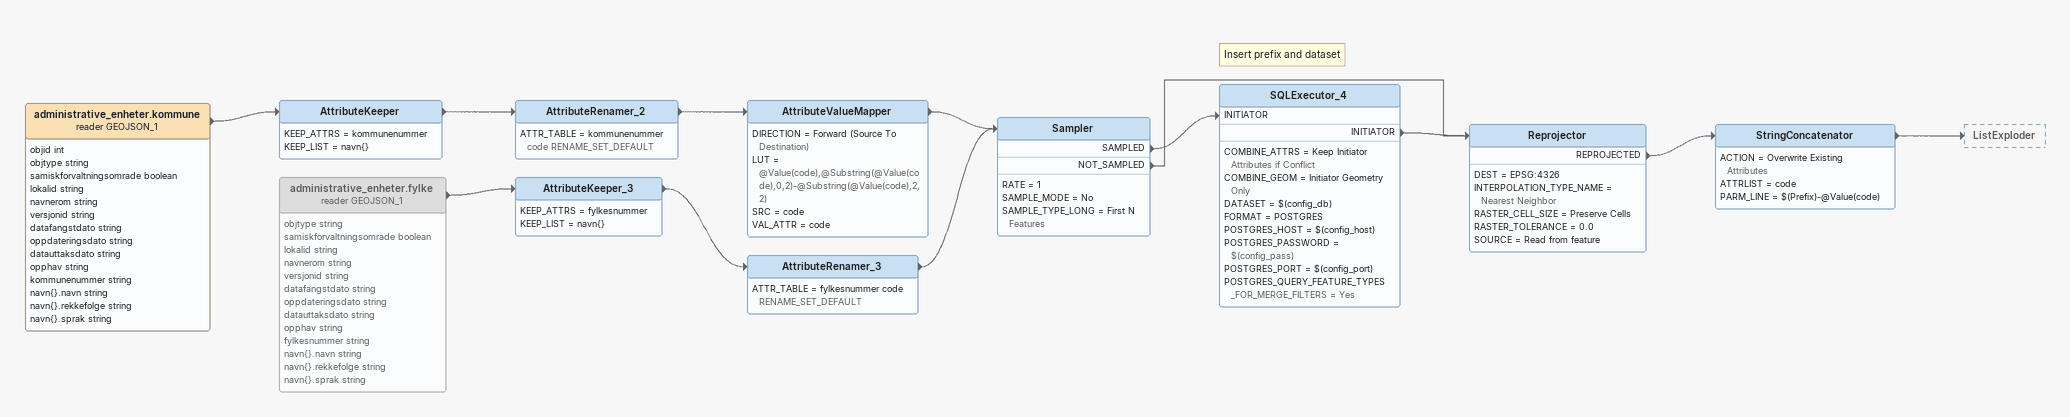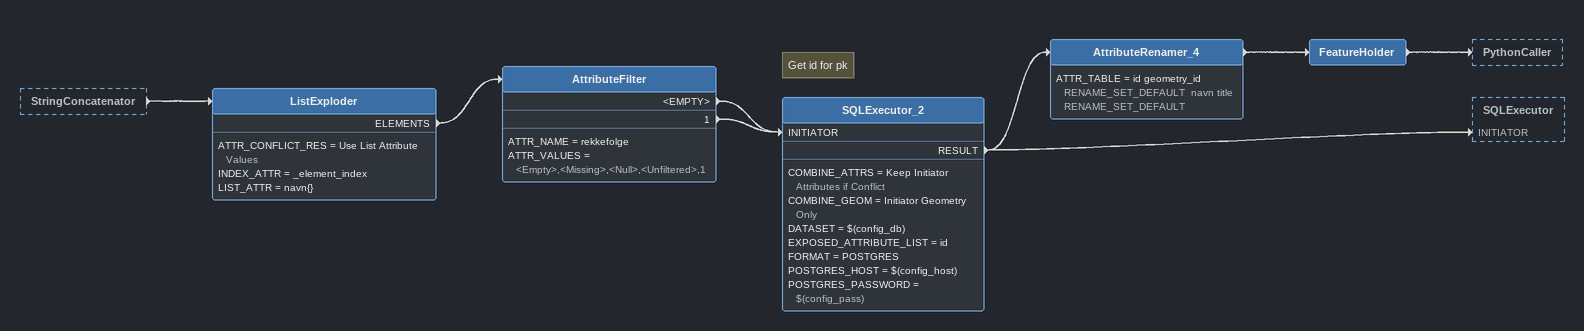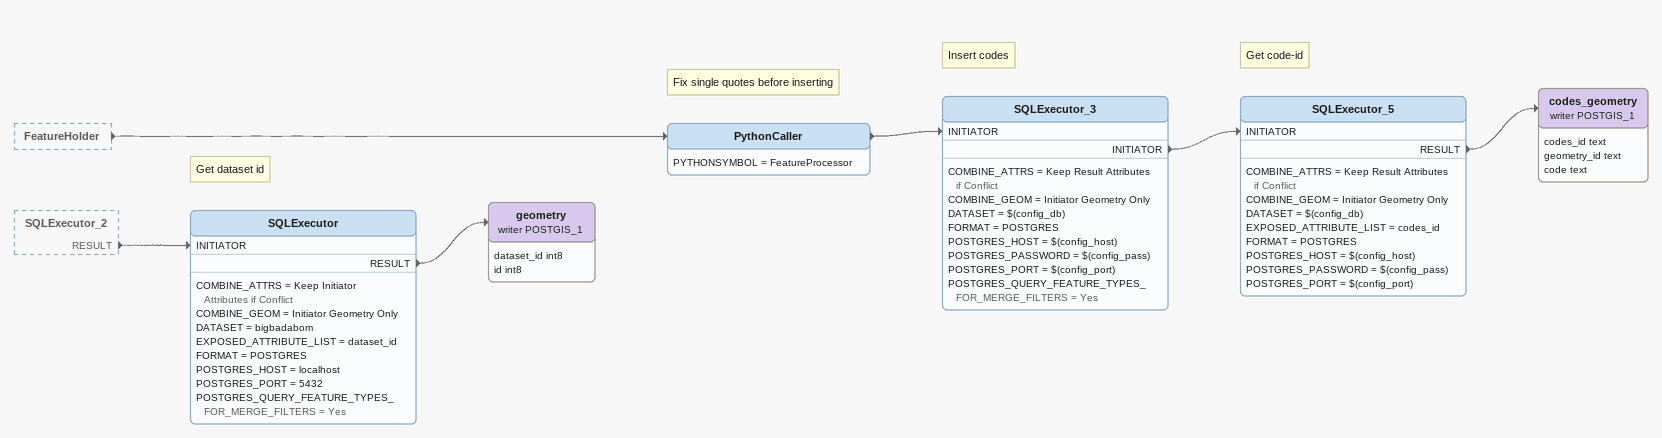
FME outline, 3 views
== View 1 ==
administrative_enheter.kommune (reader GEOJSON_1)
    attributes: objid int, objtype string, samiskforvaltningsomrade boolean, lokalid string, navnerom string, versjonid string, datafangstdato string, oppdateringsdato string, datauttaksdato string, opphav string, kommunenummer string, navn{}.navn string, navn{}.rekkefolge string, navn{}.sprak string
    -> AttributeKeeper
AttributeKeeper
    KEEP_ATTRS = kommunenummer
    KEEP_LIST = navn{}
    -> AttributeRenamer_2
AttributeRenamer_2
    ATTR_TABLE = kommunenummer code RENAME_SET_DEFAULT
    -> AttributeValueMapper
AttributeValueMapper
    DIRECTION = Forward (Source To Destination)
    LUT = @Value(code),@Substring(@Value(code),0,2)-@Substring(@Value(code),2,2)
    SRC = code
    VAL_ATTR = code
    -> Sampler
administrative_enheter.fylke (reader GEOJSON_1) [off]
    attributes: objtype string, samiskforvaltningsomrade boolean, lokalid string, navnerom string, versjonid string, datafangstdato string, oppdateringsdato string, datauttaksdato string, opphav string, fylkesnummer string, navn{}.navn string, navn{}.rekkefolge string, navn{}.sprak string
    -> AttributeKeeper_3
AttributeKeeper_3
    KEEP_ATTRS = fylkesnummer
    KEEP_LIST = navn{}
    -> AttributeRenamer_3
AttributeRenamer_3
    ATTR_TABLE = fylkesnummer code RENAME_SET_DEFAULT
    -> Sampler
Sampler
    RATE = 1
    SAMPLE_MODE = No
    SAMPLE_TYPE_LONG = First N Features
    SAMPLED -> SQLExecutor_4 [INITIATOR]
    NOT_SAMPLED -> Reprojector
Note: Insert prefix and dataset
SQLExecutor_4
    COMBINE_ATTRS = Keep Initiator Attributes if Conflict
    COMBINE_GEOM = Initiator Geometry Only
    DATASET = $(config_db)
    FORMAT = POSTGRES
    POSTGRES_HOST = $(config_host)
    POSTGRES_PASSWORD = $(config_pass)
    POSTGRES_PORT = $(config_port)
    POSTGRES_QUERY_FEATURE_TYPES_FOR_MERGE_FILTERS = Yes
    INITIATOR -> Reprojector
Reprojector
    DEST = EPSG:4326
    INTERPOLATION_TYPE_NAME = Nearest Neighbor
    RASTER_CELL_SIZE = Preserve Cells
    RASTER_TOLERANCE = 0.0
    SOURCE = Read from feature
    REPROJECTED -> StringConcatenator
StringConcatenator
    ACTION = Overwrite Existing Attributes
    ATTRLIST = code
    PARM_LINE = $(Prefix)-@Value(code)
    -> ListExploder

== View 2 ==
StringConcatenator [outside]
    -> ListExploder
ListExploder
    ATTR_CONFLICT_RES = Use List Attribute Values
    INDEX_ATTR = _element_index
    LIST_ATTR = navn{}
    ELEMENTS -> AttributeFilter
AttributeFilter
    ATTR_NAME = rekkefolge
    ATTR_VALUES = <Empty>,<Missing>,<Null>,<Unfiltered>,1
    <EMPTY> -> SQLExecutor_2 [INITIATOR]
    1 -> SQLExecutor_2 [INITIATOR]
Note: Get id for pk
SQLExecutor_2
    COMBINE_ATTRS = Keep Initiator Attributes if Conflict
    COMBINE_GEOM = Initiator Geometry Only
    DATASET = $(config_db)
    EXPOSED_ATTRIBUTE_LIST = id
    FORMAT = POSTGRES
    POSTGRES_HOST = $(config_host)
    POSTGRES_PASSWORD = $(config_pass)
    RESULT -> SQLExecutor [INITIATOR]
    RESULT -> AttributeRenamer_4
AttributeRenamer_4
    ATTR_TABLE = id geometry_id RENAME_SET_DEFAULT  navn title RENAME_SET_DEFAULT
    -> FeatureHolder
FeatureHolder
    -> PythonCaller

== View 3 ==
FeatureHolder [outside]
    -> PythonCaller
SQLExecutor_2 [outside]
    RESULT -> SQLExecutor [INITIATOR]
Note: Fix single quotes before inserting
PythonCaller
    PYTHONSYMBOL = FeatureProcessor
    -> SQLExecutor_3 [INITIATOR]
Note: Insert codes
SQLExecutor_3
    COMBINE_ATTRS = Keep Result Attributes if Conflict
    COMBINE_GEOM = Initiator Geometry Only
    DATASET = $(config_db)
    FORMAT = POSTGRES
    POSTGRES_HOST = $(config_host)
    POSTGRES_PASSWORD = $(config_pass)
    POSTGRES_PORT = $(config_port)
    POSTGRES_QUERY_FEATURE_TYPES_FOR_MERGE_FILTERS = Yes
    INITIATOR -> SQLExecutor_5 [INITIATOR]
Note: Get code-id
SQLExecutor_5
    COMBINE_ATTRS = Keep Result Attributes if Conflict
    COMBINE_GEOM = Initiator Geometry Only
    DATASET = $(config_db)
    EXPOSED_ATTRIBUTE_LIST = codes_id
    FORMAT = POSTGRES
    POSTGRES_HOST = $(config_host)
    POSTGRES_PASSWORD = $(config_pass)
    POSTGRES_PORT = $(config_port)
    RESULT -> codes_geometry (writer POSTGIS_1)
codes_geometry (writer POSTGIS_1)
    attributes: codes_id text, geometry_id text, code text
Note: Get dataset id
SQLExecutor
    COMBINE_ATTRS = Keep Initiator Attributes if Conflict
    COMBINE_GEOM = Initiator Geometry Only
    DATASET = bigbadabom
    EXPOSED_ATTRIBUTE_LIST = dataset_id
    FORMAT = POSTGRES
    POSTGRES_HOST = localhost
    POSTGRES_PORT = 5432
    POSTGRES_QUERY_FEATURE_TYPES_FOR_MERGE_FILTERS = Yes
    RESULT -> geometry (writer POSTGIS_1)
geometry (writer POSTGIS_1)
    attributes: dataset_id int8, id int8
